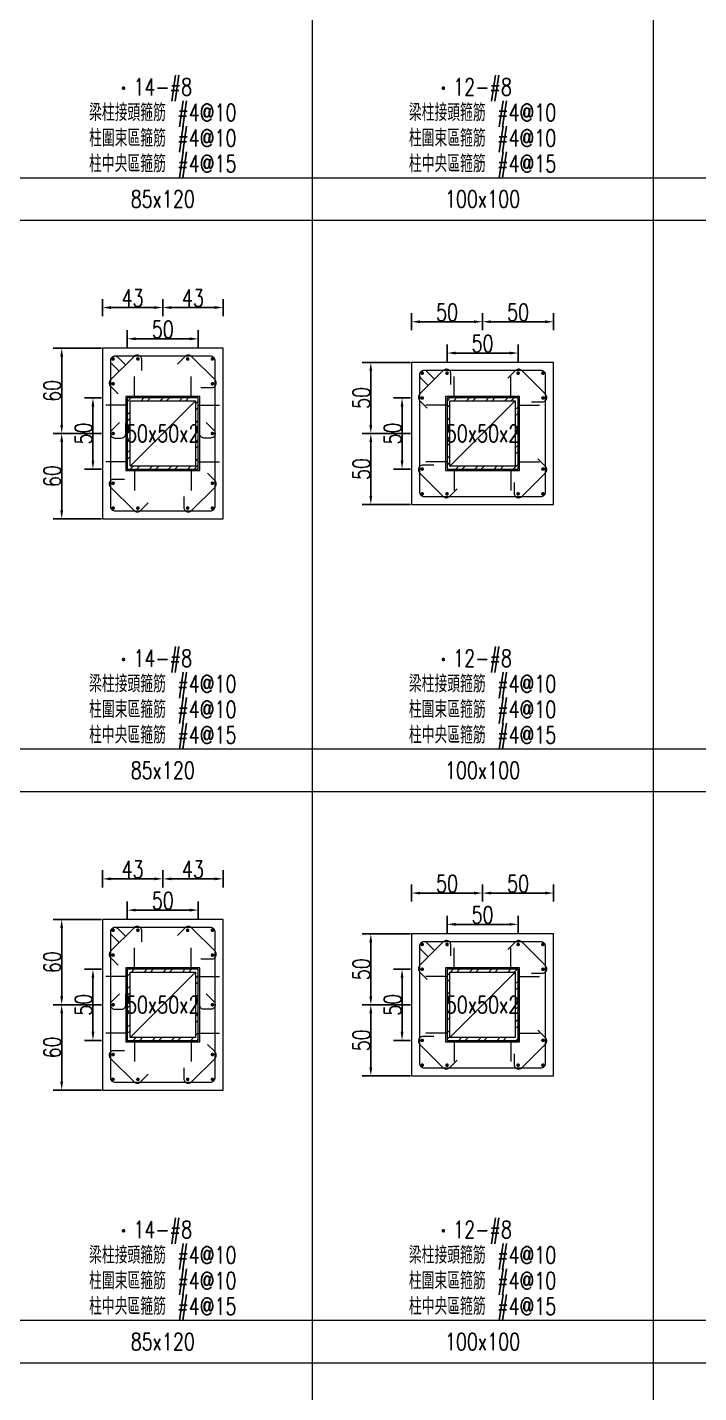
# Model space of a CAD drawing. Header units: millimetres. Extents: x 0 to 3905, y 0 to 8880.
# Drawn here: x 2925 to 3397, y 5607 to 6568 of the extents above; entities that cross this region are included whole.
import ezdxf
from ezdxf.enums import TextEntityAlignment as Align

# ---------------------------------------------------------------- set-up
doc = ezdxf.new("R2010")
doc.units = ezdxf.units.MM
doc.layers.get('DEFPOINTS').update_dxf_attribs({"color": 3})
for name, color, linetype in [('Hatch線', 6, 'Continuous'), ('主筋斷面', 2, 'Continuous'), ('文字-主筋根數', 7, 'Continuous'), ('文字-剪力筋 中央區', 7, 'Continuous'), ('文字-剪力筋-BC', 7, 'Continuous'), ('文字-剪力筋-圍束區', 7, 'Continuous'), ('文字-斷面尺寸', 7, 'Continuous'), ('文字-輔助字', 7, 'Continuous'), ('柱斷面線', 4, 'Continuous'), ('標註字', 4, 'Continuous'), ('箍筋線', 1, 'Continuous'), ('網格線', 7, 'Continuous'), ('鋼柱', 11, 'Continuous')]:
    doc.layers.add(name, color=color, linetype=linetype)
doc.styles.add('note', font='txt.shx', dxfattribs={"width": 0.75, "height": 12})
doc.styles.add('txt', font='txt.shx', dxfattribs={"height": 0.2, "bigfont": 'chineset.shx'})
doc.dimstyles.new('RCAD_DIM', dxfattribs={"dimtxt": 12, "dimasz": 6, "dimexe": 6, "dimexo": 0.625, "dimtad": 1, "dimdec": 0, "dimdsep": 46, "dimtxsty": 'note', "dimcen": 2.5, "dimclrd": 256, "dimclre": 256, "dimclrt": 256, "dimadec": 0, "dimazin": 0, "dimtfac": 1, "dimtmove": 0, "dimatfit": 3, "dimfxl": 0, "dimtolj": 1, "dimarcsym": 0})

# ---------------------------------------------------------------- blocks, each defined once
blk = doc.blocks.new('*D1686')
at = {"layer": 'DEFPOINTS', "color": 0}
for p in [(2995, 5940), (3045, 5946.625), (3045, 5940)]:
    blk.add_point(p, dxfattribs=at)
at = {"layer": '標註字', "lineweight": -2}
for p, q in [((2995, 5940.625), (2995, 5952.625)), ((3045, 5940.625), (3045, 5952.625)), ((3001, 5946.625), (3039, 5946.625))]:
    blk.add_line(p, q, dxfattribs=at)
at = {"layer": '標註字'}
for points in [[(3001, 5947.625), (3001, 5945.625), (2995, 5946.625)], [(3039, 5945.625), (3039, 5947.625), (3045, 5946.625)]]:
    blk.add_solid(points, dxfattribs=at)
at = {"layer": '標註字', "insert": (3020, 5953.25), "char_height": 12, "attachment_point": 5, "style": 'note'}
blk.add_mtext('\\A1;50', dxfattribs=at)
blk = doc.blocks.new('*D1687')
at = {"layer": 'DEFPOINTS', "color": 0}
for p in [(2970.875, 5905), (2977.5, 5905), (2977.5, 5855)]:
    blk.add_point(p, dxfattribs=at)
at = {"layer": '標註字', "lineweight": -2}
for p, q in [((2976.875, 5905), (2964.875, 5905)), ((2970.875, 5861), (2970.875, 5899)), ((2976.875, 5855), (2964.875, 5855))]:
    blk.add_line(p, q, dxfattribs=at)
at = {"layer": '標註字'}
for points in [[(2971.875, 5899), (2969.875, 5899), (2970.875, 5905)], [(2969.875, 5861), (2971.875, 5861), (2970.875, 5855)]]:
    blk.add_solid(points, dxfattribs=at)
at = {"layer": '標註字', "insert": (2964.25, 5880), "char_height": 12, "attachment_point": 5, "rotation": 90, "style": 'note'}
blk.add_mtext('\\A1;50', dxfattribs=at)
blk = doc.blocks.new('*D1688')
at = {"layer": 'DEFPOINTS', "color": 0}
for p in [(3020, 5968.625), (2977.5, 5962), (3020, 5962)]:
    blk.add_point(p, dxfattribs=at)
at = {"layer": '標註字', "lineweight": -2}
for p, q in [((2977.5, 5962.625), (2977.5, 5974.625)), ((2983.5, 5968.625), (3014, 5968.625)), ((3020, 5962.625), (3020, 5974.625))]:
    blk.add_line(p, q, dxfattribs=at)
at = {"layer": '標註字'}
for points in [[(2983.5, 5969.625), (2983.5, 5967.625), (2977.5, 5968.625)], [(3014, 5967.625), (3014, 5969.625), (3020, 5968.625)]]:
    blk.add_solid(points, dxfattribs=at)
at = {"layer": '標註字', "insert": (2998.75, 5975.25), "char_height": 12, "attachment_point": 5, "style": 'note'}
blk.add_mtext('\\A1;43', dxfattribs=at)
blk = doc.blocks.new('*D1689')
at = {"layer": 'DEFPOINTS', "color": 0}
for p in [(3062.5, 5968.625), (3020, 5962), (3062.5, 5962)]:
    blk.add_point(p, dxfattribs=at)
at = {"layer": '標註字', "lineweight": -2}
for p, q in [((3020, 5962.625), (3020, 5974.625)), ((3026, 5968.625), (3056.5, 5968.625)), ((3062.5, 5962.625), (3062.5, 5974.625))]:
    blk.add_line(p, q, dxfattribs=at)
at = {"layer": '標註字'}
for points in [[(3026, 5969.625), (3026, 5967.625), (3020, 5968.625)], [(3056.5, 5967.625), (3056.5, 5969.625), (3062.5, 5968.625)]]:
    blk.add_solid(points, dxfattribs=at)
at = {"layer": '標註字', "insert": (3041.25, 5975.25), "char_height": 12, "attachment_point": 5, "style": 'note'}
blk.add_mtext('\\A1;43', dxfattribs=at)
blk = doc.blocks.new('*D1690')
at = {"layer": 'DEFPOINTS', "color": 0}
for p in [(2948.875, 5880), (2977.5, 5880), (2977.5, 5820)]:
    blk.add_point(p, dxfattribs=at)
at = {"layer": '標註字', "lineweight": -2}
for p, q in [((2976.875, 5880), (2942.875, 5880)), ((2948.875, 5826), (2948.875, 5874)), ((2976.875, 5820), (2942.875, 5820))]:
    blk.add_line(p, q, dxfattribs=at)
at = {"layer": '標註字'}
for points in [[(2949.875, 5874), (2947.875, 5874), (2948.875, 5880)], [(2947.875, 5826), (2949.875, 5826), (2948.875, 5820)]]:
    blk.add_solid(points, dxfattribs=at)
at = {"layer": '標註字', "insert": (2942.25, 5850), "char_height": 12, "attachment_point": 5, "rotation": 90, "style": 'note'}
blk.add_mtext('\\A1;60', dxfattribs=at)
blk = doc.blocks.new('*D1691')
at = {"layer": 'DEFPOINTS', "color": 0}
for p in [(2948.875, 5940), (2977.5, 5940), (2977.5, 5880)]:
    blk.add_point(p, dxfattribs=at)
at = {"layer": '標註字', "lineweight": -2}
for p, q in [((2976.875, 5940), (2942.875, 5940)), ((2948.875, 5886), (2948.875, 5934)), ((2976.875, 5880), (2942.875, 5880))]:
    blk.add_line(p, q, dxfattribs=at)
at = {"layer": '標註字'}
for points in [[(2949.875, 5934), (2947.875, 5934), (2948.875, 5940)], [(2947.875, 5886), (2949.875, 5886), (2948.875, 5880)]]:
    blk.add_solid(points, dxfattribs=at)
at = {"layer": '標註字', "insert": (2942.25, 5910), "char_height": 12, "attachment_point": 5, "rotation": 90, "style": 'note'}
blk.add_mtext('\\A1;60', dxfattribs=at)
blk = doc.blocks.new('Circle_Filled')
at = {"const_width": 0.5}
blk.add_lwpolyline([(-0.25, 0, 1), (0.25, 0, 1)], format="xyb", close=True, dxfattribs=at)
blk = doc.blocks.new('*D1692')
at = {"layer": 'DEFPOINTS', "color": 0}
for p in [(2995, 6342), (3045, 6348.625), (3045, 6342)]:
    blk.add_point(p, dxfattribs=at)
at = {"layer": '標註字', "lineweight": -2}
for p, q in [((2995, 6342.625), (2995, 6354.625)), ((3045, 6342.625), (3045, 6354.625)), ((3001, 6348.625), (3039, 6348.625))]:
    blk.add_line(p, q, dxfattribs=at)
at = {"layer": '標註字'}
for points in [[(3001, 6349.625), (3001, 6347.625), (2995, 6348.625)], [(3039, 6347.625), (3039, 6349.625), (3045, 6348.625)]]:
    blk.add_solid(points, dxfattribs=at)
at = {"layer": '標註字', "insert": (3020, 6355.25), "char_height": 12, "attachment_point": 5, "style": 'note'}
blk.add_mtext('\\A1;50', dxfattribs=at)
blk = doc.blocks.new('*D1693')
at = {"layer": 'DEFPOINTS', "color": 0}
for p in [(2970.875, 6307), (2977.5, 6307), (2977.5, 6257)]:
    blk.add_point(p, dxfattribs=at)
at = {"layer": '標註字', "lineweight": -2}
for p, q in [((2976.875, 6307), (2964.875, 6307)), ((2970.875, 6263), (2970.875, 6301)), ((2976.875, 6257), (2964.875, 6257))]:
    blk.add_line(p, q, dxfattribs=at)
at = {"layer": '標註字'}
for points in [[(2971.875, 6301), (2969.875, 6301), (2970.875, 6307)], [(2969.875, 6263), (2971.875, 6263), (2970.875, 6257)]]:
    blk.add_solid(points, dxfattribs=at)
at = {"layer": '標註字', "insert": (2964.25, 6282), "char_height": 12, "attachment_point": 5, "rotation": 90, "style": 'note'}
blk.add_mtext('\\A1;50', dxfattribs=at)
blk = doc.blocks.new('*D1694')
at = {"layer": 'DEFPOINTS', "color": 0}
for p in [(3020, 6370.625), (2977.5, 6364), (3020, 6364)]:
    blk.add_point(p, dxfattribs=at)
at = {"layer": '標註字', "lineweight": -2}
for p, q in [((2977.5, 6364.625), (2977.5, 6376.625)), ((2983.5, 6370.625), (3014, 6370.625)), ((3020, 6364.625), (3020, 6376.625))]:
    blk.add_line(p, q, dxfattribs=at)
at = {"layer": '標註字'}
for points in [[(2983.5, 6371.625), (2983.5, 6369.625), (2977.5, 6370.625)], [(3014, 6369.625), (3014, 6371.625), (3020, 6370.625)]]:
    blk.add_solid(points, dxfattribs=at)
at = {"layer": '標註字', "insert": (2998.75, 6377.25), "char_height": 12, "attachment_point": 5, "style": 'note'}
blk.add_mtext('\\A1;43', dxfattribs=at)
blk = doc.blocks.new('*D1695')
at = {"layer": 'DEFPOINTS', "color": 0}
for p in [(3062.5, 6370.625), (3020, 6364), (3062.5, 6364)]:
    blk.add_point(p, dxfattribs=at)
at = {"layer": '標註字', "lineweight": -2}
for p, q in [((3020, 6364.625), (3020, 6376.625)), ((3026, 6370.625), (3056.5, 6370.625)), ((3062.5, 6364.625), (3062.5, 6376.625))]:
    blk.add_line(p, q, dxfattribs=at)
at = {"layer": '標註字'}
for points in [[(3026, 6371.625), (3026, 6369.625), (3020, 6370.625)], [(3056.5, 6369.625), (3056.5, 6371.625), (3062.5, 6370.625)]]:
    blk.add_solid(points, dxfattribs=at)
at = {"layer": '標註字', "insert": (3041.25, 6377.25), "char_height": 12, "attachment_point": 5, "style": 'note'}
blk.add_mtext('\\A1;43', dxfattribs=at)
blk = doc.blocks.new('*D1696')
at = {"layer": 'DEFPOINTS', "color": 0}
for p in [(2948.875, 6282), (2977.5, 6282), (2977.5, 6222)]:
    blk.add_point(p, dxfattribs=at)
at = {"layer": '標註字', "lineweight": -2}
for p, q in [((2976.875, 6282), (2942.875, 6282)), ((2948.875, 6228), (2948.875, 6276)), ((2976.875, 6222), (2942.875, 6222))]:
    blk.add_line(p, q, dxfattribs=at)
at = {"layer": '標註字'}
for points in [[(2949.875, 6276), (2947.875, 6276), (2948.875, 6282)], [(2947.875, 6228), (2949.875, 6228), (2948.875, 6222)]]:
    blk.add_solid(points, dxfattribs=at)
at = {"layer": '標註字', "insert": (2942.25, 6252), "char_height": 12, "attachment_point": 5, "rotation": 90, "style": 'note'}
blk.add_mtext('\\A1;60', dxfattribs=at)
blk = doc.blocks.new('*D1697')
at = {"layer": 'DEFPOINTS', "color": 0}
for p in [(2948.875, 6342), (2977.5, 6342), (2977.5, 6282)]:
    blk.add_point(p, dxfattribs=at)
at = {"layer": '標註字', "lineweight": -2}
for p, q in [((2976.875, 6342), (2942.875, 6342)), ((2948.875, 6288), (2948.875, 6336)), ((2976.875, 6282), (2942.875, 6282))]:
    blk.add_line(p, q, dxfattribs=at)
at = {"layer": '標註字'}
for points in [[(2949.875, 6336), (2947.875, 6336), (2948.875, 6342)], [(2947.875, 6288), (2949.875, 6288), (2948.875, 6282)]]:
    blk.add_solid(points, dxfattribs=at)
at = {"layer": '標註字', "insert": (2942.25, 6312), "char_height": 12, "attachment_point": 5, "rotation": 90, "style": 'note'}
blk.add_mtext('\\A1;60', dxfattribs=at)
blk = doc.blocks.new('*D1818')
at = {"layer": 'DEFPOINTS', "color": 0}
for p in [(3220, 5930), (3270, 5936.625), (3270, 5930)]:
    blk.add_point(p, dxfattribs=at)
at = {"layer": '標註字', "lineweight": -2}
for p, q in [((3220, 5930.625), (3220, 5942.625)), ((3270, 5930.625), (3270, 5942.625)), ((3226, 5936.625), (3264, 5936.625))]:
    blk.add_line(p, q, dxfattribs=at)
at = {"layer": '標註字'}
for points in [[(3226, 5937.625), (3226, 5935.625), (3220, 5936.625)], [(3264, 5935.625), (3264, 5937.625), (3270, 5936.625)]]:
    blk.add_solid(points, dxfattribs=at)
at = {"layer": '標註字', "insert": (3245, 5943.25), "char_height": 12, "attachment_point": 5, "style": 'note'}
blk.add_mtext('\\A1;50', dxfattribs=at)
blk = doc.blocks.new('*D1819')
at = {"layer": 'DEFPOINTS', "color": 0}
for p in [(3188.375, 5905), (3195, 5905), (3195, 5855)]:
    blk.add_point(p, dxfattribs=at)
at = {"layer": '標註字', "lineweight": -2}
for p, q in [((3194.375, 5905), (3182.375, 5905)), ((3188.375, 5861), (3188.375, 5899)), ((3194.375, 5855), (3182.375, 5855))]:
    blk.add_line(p, q, dxfattribs=at)
at = {"layer": '標註字'}
for points in [[(3189.375, 5899), (3187.375, 5899), (3188.375, 5905)], [(3187.375, 5861), (3189.375, 5861), (3188.375, 5855)]]:
    blk.add_solid(points, dxfattribs=at)
at = {"layer": '標註字', "insert": (3181.75, 5880), "char_height": 12, "attachment_point": 5, "rotation": 90, "style": 'note'}
blk.add_mtext('\\A1;50', dxfattribs=at)
blk = doc.blocks.new('*D1820')
at = {"layer": 'DEFPOINTS', "color": 0}
for p in [(3245, 5958.625), (3195, 5952), (3245, 5952)]:
    blk.add_point(p, dxfattribs=at)
at = {"layer": '標註字', "lineweight": -2}
for p, q in [((3195, 5952.625), (3195, 5964.625)), ((3201, 5958.625), (3239, 5958.625)), ((3245, 5952.625), (3245, 5964.625))]:
    blk.add_line(p, q, dxfattribs=at)
at = {"layer": '標註字'}
for points in [[(3201, 5959.625), (3201, 5957.625), (3195, 5958.625)], [(3239, 5957.625), (3239, 5959.625), (3245, 5958.625)]]:
    blk.add_solid(points, dxfattribs=at)
at = {"layer": '標註字', "insert": (3220, 5965.25), "char_height": 12, "attachment_point": 5, "style": 'note'}
blk.add_mtext('\\A1;50', dxfattribs=at)
blk = doc.blocks.new('*D1821')
at = {"layer": 'DEFPOINTS', "color": 0}
for p in [(3295, 5958.625), (3245, 5952), (3295, 5952)]:
    blk.add_point(p, dxfattribs=at)
at = {"layer": '標註字', "lineweight": -2}
for p, q in [((3245, 5952.625), (3245, 5964.625)), ((3251, 5958.625), (3289, 5958.625)), ((3295, 5952.625), (3295, 5964.625))]:
    blk.add_line(p, q, dxfattribs=at)
at = {"layer": '標註字'}
for points in [[(3251, 5959.625), (3251, 5957.625), (3245, 5958.625)], [(3289, 5957.625), (3289, 5959.625), (3295, 5958.625)]]:
    blk.add_solid(points, dxfattribs=at)
at = {"layer": '標註字', "insert": (3270, 5965.25), "char_height": 12, "attachment_point": 5, "style": 'note'}
blk.add_mtext('\\A1;50', dxfattribs=at)
blk = doc.blocks.new('*D1822')
at = {"layer": 'DEFPOINTS', "color": 0}
for p in [(3166.375, 5880), (3195, 5880), (3195, 5830)]:
    blk.add_point(p, dxfattribs=at)
at = {"layer": '標註字', "lineweight": -2}
for p, q in [((3194.375, 5880), (3160.375, 5880)), ((3166.375, 5836), (3166.375, 5874)), ((3194.375, 5830), (3160.375, 5830))]:
    blk.add_line(p, q, dxfattribs=at)
at = {"layer": '標註字'}
for points in [[(3167.375, 5874), (3165.375, 5874), (3166.375, 5880)], [(3165.375, 5836), (3167.375, 5836), (3166.375, 5830)]]:
    blk.add_solid(points, dxfattribs=at)
at = {"layer": '標註字', "insert": (3159.75, 5855), "char_height": 12, "attachment_point": 5, "rotation": 90, "style": 'note'}
blk.add_mtext('\\A1;50', dxfattribs=at)
blk = doc.blocks.new('*D1823')
at = {"layer": 'DEFPOINTS', "color": 0}
for p in [(3166.375, 5930), (3195, 5930), (3195, 5880)]:
    blk.add_point(p, dxfattribs=at)
at = {"layer": '標註字', "lineweight": -2}
for p, q in [((3194.375, 5930), (3160.375, 5930)), ((3166.375, 5886), (3166.375, 5924)), ((3194.375, 5880), (3160.375, 5880))]:
    blk.add_line(p, q, dxfattribs=at)
at = {"layer": '標註字'}
for points in [[(3167.375, 5924), (3165.375, 5924), (3166.375, 5930)], [(3165.375, 5886), (3167.375, 5886), (3166.375, 5880)]]:
    blk.add_solid(points, dxfattribs=at)
at = {"layer": '標註字', "insert": (3159.75, 5905), "char_height": 12, "attachment_point": 5, "rotation": 90, "style": 'note'}
blk.add_mtext('\\A1;50', dxfattribs=at)
blk = doc.blocks.new('*D1824')
at = {"layer": 'DEFPOINTS', "color": 0}
for p in [(3220, 6332), (3270, 6338.625), (3270, 6332)]:
    blk.add_point(p, dxfattribs=at)
at = {"layer": '標註字', "lineweight": -2}
for p, q in [((3220, 6332.625), (3220, 6344.625)), ((3270, 6332.625), (3270, 6344.625)), ((3226, 6338.625), (3264, 6338.625))]:
    blk.add_line(p, q, dxfattribs=at)
at = {"layer": '標註字'}
for points in [[(3226, 6339.625), (3226, 6337.625), (3220, 6338.625)], [(3264, 6337.625), (3264, 6339.625), (3270, 6338.625)]]:
    blk.add_solid(points, dxfattribs=at)
at = {"layer": '標註字', "insert": (3245, 6345.25), "char_height": 12, "attachment_point": 5, "style": 'note'}
blk.add_mtext('\\A1;50', dxfattribs=at)
blk = doc.blocks.new('*D1825')
at = {"layer": 'DEFPOINTS', "color": 0}
for p in [(3188.375, 6307), (3195, 6307), (3195, 6257)]:
    blk.add_point(p, dxfattribs=at)
at = {"layer": '標註字', "lineweight": -2}
for p, q in [((3194.375, 6307), (3182.375, 6307)), ((3188.375, 6263), (3188.375, 6301)), ((3194.375, 6257), (3182.375, 6257))]:
    blk.add_line(p, q, dxfattribs=at)
at = {"layer": '標註字'}
for points in [[(3189.375, 6301), (3187.375, 6301), (3188.375, 6307)], [(3187.375, 6263), (3189.375, 6263), (3188.375, 6257)]]:
    blk.add_solid(points, dxfattribs=at)
at = {"layer": '標註字', "insert": (3181.75, 6282), "char_height": 12, "attachment_point": 5, "rotation": 90, "style": 'note'}
blk.add_mtext('\\A1;50', dxfattribs=at)
blk = doc.blocks.new('*D1826')
at = {"layer": 'DEFPOINTS', "color": 0}
for p in [(3245, 6360.625), (3195, 6354), (3245, 6354)]:
    blk.add_point(p, dxfattribs=at)
at = {"layer": '標註字', "lineweight": -2}
for p, q in [((3195, 6354.625), (3195, 6366.625)), ((3201, 6360.625), (3239, 6360.625)), ((3245, 6354.625), (3245, 6366.625))]:
    blk.add_line(p, q, dxfattribs=at)
at = {"layer": '標註字'}
for points in [[(3201, 6361.625), (3201, 6359.625), (3195, 6360.625)], [(3239, 6359.625), (3239, 6361.625), (3245, 6360.625)]]:
    blk.add_solid(points, dxfattribs=at)
at = {"layer": '標註字', "insert": (3220, 6367.25), "char_height": 12, "attachment_point": 5, "style": 'note'}
blk.add_mtext('\\A1;50', dxfattribs=at)
blk = doc.blocks.new('*D1827')
at = {"layer": 'DEFPOINTS', "color": 0}
for p in [(3295, 6360.625), (3245, 6354), (3295, 6354)]:
    blk.add_point(p, dxfattribs=at)
at = {"layer": '標註字', "lineweight": -2}
for p, q in [((3245, 6354.625), (3245, 6366.625)), ((3251, 6360.625), (3289, 6360.625)), ((3295, 6354.625), (3295, 6366.625))]:
    blk.add_line(p, q, dxfattribs=at)
at = {"layer": '標註字'}
for points in [[(3251, 6361.625), (3251, 6359.625), (3245, 6360.625)], [(3289, 6359.625), (3289, 6361.625), (3295, 6360.625)]]:
    blk.add_solid(points, dxfattribs=at)
at = {"layer": '標註字', "insert": (3270, 6367.25), "char_height": 12, "attachment_point": 5, "style": 'note'}
blk.add_mtext('\\A1;50', dxfattribs=at)
blk = doc.blocks.new('*D1828')
at = {"layer": 'DEFPOINTS', "color": 0}
for p in [(3166.375, 6282), (3195, 6282), (3195, 6232)]:
    blk.add_point(p, dxfattribs=at)
at = {"layer": '標註字', "lineweight": -2}
for p, q in [((3194.375, 6282), (3160.375, 6282)), ((3166.375, 6238), (3166.375, 6276)), ((3194.375, 6232), (3160.375, 6232))]:
    blk.add_line(p, q, dxfattribs=at)
at = {"layer": '標註字'}
for points in [[(3167.375, 6276), (3165.375, 6276), (3166.375, 6282)], [(3165.375, 6238), (3167.375, 6238), (3166.375, 6232)]]:
    blk.add_solid(points, dxfattribs=at)
at = {"layer": '標註字', "insert": (3159.75, 6257), "char_height": 12, "attachment_point": 5, "rotation": 90, "style": 'note'}
blk.add_mtext('\\A1;50', dxfattribs=at)
blk = doc.blocks.new('*D1829')
at = {"layer": 'DEFPOINTS', "color": 0}
for p in [(3166.375, 6332), (3195, 6332), (3195, 6282)]:
    blk.add_point(p, dxfattribs=at)
at = {"layer": '標註字', "lineweight": -2}
for p, q in [((3194.375, 6332), (3160.375, 6332)), ((3166.375, 6288), (3166.375, 6326)), ((3194.375, 6282), (3160.375, 6282))]:
    blk.add_line(p, q, dxfattribs=at)
at = {"layer": '標註字'}
for points in [[(3167.375, 6326), (3165.375, 6326), (3166.375, 6332)], [(3165.375, 6288), (3167.375, 6288), (3166.375, 6282)]]:
    blk.add_solid(points, dxfattribs=at)
at = {"layer": '標註字', "insert": (3159.75, 6307), "char_height": 12, "attachment_point": 5, "rotation": 90, "style": 'note'}
blk.add_mtext('\\A1;50', dxfattribs=at)

msp = doc.modelspace()

# ---------------------------------------------------------------- hatches: boundary and pattern name
at = {"layer": 'Hatch線'}
h = msp.add_hatch(dxfattribs=at)
h.set_pattern_fill('ANSI32', color=256, style=0)
h.paths.add_polyline_path([(2995, 6257), (3045, 6257), (3045, 6307), (2995, 6307)], flags=17)
h.paths.add_polyline_path([(2997, 6259), (2997, 6305), (3043, 6305), (3043, 6259)])
h = msp.add_hatch(dxfattribs=at)
h.set_pattern_fill('ANSI32', color=256, style=0)
h.paths.add_polyline_path([(3220, 6257), (3270, 6257), (3270, 6307), (3220, 6307)], flags=17)
h.paths.add_polyline_path([(3222, 6259), (3222, 6305), (3268, 6305), (3268, 6259)])
h = msp.add_hatch(dxfattribs=at)
h.set_pattern_fill('ANSI32', color=256, style=0)
h.paths.add_polyline_path([(2995, 5855), (3045, 5855), (3045, 5905), (2995, 5905)], flags=17)
h.paths.add_polyline_path([(2997, 5857), (2997, 5903), (3043, 5903), (3043, 5857)])
h = msp.add_hatch(dxfattribs=at)
h.set_pattern_fill('ANSI32', color=256, style=0)
h.paths.add_polyline_path([(3220, 5855), (3270, 5855), (3270, 5905), (3220, 5905)], flags=17)
h.paths.add_polyline_path([(3222, 5857), (3222, 5903), (3268, 5903), (3268, 5857)])

# ---------------------------------------------------------------- linework, layer by layer
at = {"layer": 'DEFPOINTS', "lineweight": 5}
for points in [[(3000, 6307), (3000, 6322)], [(3040, 6307), (3040, 6322)], [(3225, 6307), (3225, 6322)], [(3265, 6307), (3265, 6322)], [(2995, 6256), (3046, 6256), (3046, 6308), (2994, 6308), (2994, 6256), (2995, 6256)], [(2997, 6259), (3043, 6305)], [(3220, 6256), (3271, 6256), (3271, 6308), (3219, 6308), (3219, 6256), (3220, 6256)], [(3222, 6259), (3268, 6305)], [(2995, 6302), (2980, 6302)], [(3045, 6302), (3060, 6302)], [(3220, 6302), (3205, 6302)], [(3270, 6302), (3285, 6302)], [(2995, 6262), (2980, 6262)], [(3000, 6257), (3000, 6242)], [(3040, 6257), (3040, 6242)], [(3045, 6262), (3060, 6262)], [(3220, 6262), (3205, 6262)], [(3225, 6257), (3225, 6242)], [(3265, 6257), (3265, 6242)], [(3270, 6262), (3285, 6262)], [(3000, 5905), (3000, 5920)], [(3040, 5905), (3040, 5920)], [(3225, 5905), (3225, 5920)], [(3265, 5905), (3265, 5920)], [(2995, 5900), (2980, 5900)], [(2995, 5854), (3046, 5854), (3046, 5906), (2994, 5906), (2994, 5854), (2995, 5854)], [(2997, 5857), (3043, 5903)], [(3045, 5900), (3060, 5900)], [(3220, 5900), (3205, 5900)], [(3220, 5854), (3271, 5854), (3271, 5906), (3219, 5906), (3219, 5854), (3220, 5854)], [(3222, 5857), (3268, 5903)], [(3270, 5900), (3285, 5900)], [(2995, 5860), (2980, 5860)], [(3000, 5855), (3000, 5840)], [(3040, 5855), (3040, 5840)], [(3045, 5860), (3060, 5860)], [(3220, 5860), (3205, 5860)], [(3225, 5855), (3225, 5840)], [(3265, 5855), (3265, 5840)], [(3270, 5860), (3285, 5860)]]:
    msp.add_lwpolyline(points, dxfattribs=at)
at = {"layer": '柱斷面線', "lineweight": 5}
for points in [[(2977.5, 6222), (3062.5, 6222), (3062.5, 6342), (2977.5, 6342), (2977.5, 6222)], [(3195, 6232), (3295, 6232), (3295, 6332), (3195, 6332), (3195, 6232)], [(2977.5, 5820), (3062.5, 5820), (3062.5, 5940), (2977.5, 5940), (2977.5, 5820)], [(3195, 5830), (3295, 5830), (3295, 5930), (3195, 5930), (3195, 5830)]]:
    msp.add_lwpolyline(points, dxfattribs=at)
at = {"layer": '箍筋線', "lineweight": 5}
for points in [[(3005.23, 6326.39), (3005.23, 6334.01), (3005.18, 6334.54), (3005.05, 6335.06), (3004.83, 6335.55), (3004.53, 6335.99), (3004.17, 6336.38), (3003.74, 6336.7), (3003.27, 6336.94), (3002.76, 6337.11), (3002.23, 6337.18), (3001.7, 6337.17), (3001.17, 6337.06), (3000.67, 6336.87), (3000.21, 6336.6), (2999.81, 6336.26), (2983.24, 6319.69), (2982.89, 6319.27), (2982.61, 6318.79), (2982.42, 6318.27), (2982.33, 6317.73), (2982.33, 6317.17), (2982.42, 6316.63), (2982.61, 6316.11), (2982.89, 6315.63), (2983.24, 6315.2), (2988.63, 6309.82)], [(2993.94, 6330.05), (2988.56, 6335.44), (2988.15, 6335.78), (2987.69, 6336.05), (2987.19, 6336.24), (2986.67, 6336.35), (2986.13, 6336.36), (2985.6, 6336.29), (2985.09, 6336.12), (2984.62, 6335.88), (2984.19, 6335.56), (2983.83, 6335.17), (2983.53, 6334.73), (2983.31, 6334.24), (2983.18, 6333.72), (2983.13, 6333.19), (2983.13, 6230.81), (2983.18, 6230.26), (2983.33, 6229.72), (2983.56, 6229.22), (2983.88, 6228.77), (2984.27, 6228.38), (2984.72, 6228.06), (2985.22, 6227.83), (2985.76, 6227.68), (2986.31, 6227.63), (3053.69, 6227.63), (3054.24, 6227.68), (3054.78, 6227.83), (3055.28, 6228.06), (3055.73, 6228.38), (3056.12, 6228.77), (3056.44, 6229.22), (3056.67, 6229.72), (3056.82, 6230.26), (3056.87, 6230.81), (3056.87, 6333.19), (3056.82, 6333.74), (3056.67, 6334.28), (3056.44, 6334.78), (3056.12, 6335.23), (3055.73, 6335.62), (3055.28, 6335.94), (3054.78, 6336.17), (3054.24, 6336.32), (3053.69, 6336.37), (2986.31, 6336.37), (2985.78, 6336.32), (2985.26, 6336.19), (2984.77, 6335.97), (2984.33, 6335.67), (2983.94, 6335.31), (2983.62, 6334.88), (2983.38, 6334.41), (2983.21, 6333.9), (2983.14, 6333.37), (2983.15, 6332.83), (2983.26, 6332.31), (2983.45, 6331.81), (2983.72, 6331.35), (2984.06, 6330.94), (2989.45, 6325.56)], [(3046.89, 6314.27), (3054.51, 6314.27), (3055.04, 6314.32), (3055.56, 6314.45), (3056.05, 6314.67), (3056.49, 6314.97), (3056.88, 6315.33), (3057.2, 6315.76), (3057.44, 6316.23), (3057.61, 6316.74), (3057.68, 6317.27), (3057.67, 6317.8), (3057.56, 6318.33), (3057.37, 6318.83), (3057.1, 6319.29), (3056.76, 6319.69), (3040.19, 6336.26), (3039.77, 6336.61), (3039.29, 6336.89), (3038.77, 6337.08), (3038.23, 6337.17), (3037.67, 6337.17), (3037.13, 6337.08), (3036.61, 6336.89), (3036.13, 6336.61), (3035.7, 6336.26), (3030.32, 6330.87)], [(3222.73, 6316.39), (3222.73, 6324.01), (3222.68, 6324.54), (3222.55, 6325.06), (3222.33, 6325.55), (3222.03, 6325.99), (3221.67, 6326.38), (3221.24, 6326.7), (3220.77, 6326.94), (3220.26, 6327.11), (3219.73, 6327.18), (3219.2, 6327.17), (3218.67, 6327.06), (3218.17, 6326.87), (3217.71, 6326.6), (3217.31, 6326.26), (3200.74, 6309.69), (3200.39, 6309.27), (3200.11, 6308.79), (3199.92, 6308.27), (3199.83, 6307.73), (3199.83, 6307.17), (3199.92, 6306.63), (3200.11, 6306.11), (3200.39, 6305.63), (3200.74, 6305.2), (3206.13, 6299.82)], [(3211.44, 6320.05), (3206.06, 6325.44), (3205.65, 6325.78), (3205.19, 6326.05), (3204.69, 6326.24), (3204.17, 6326.35), (3203.63, 6326.36), (3203.1, 6326.29), (3202.59, 6326.12), (3202.12, 6325.88), (3201.69, 6325.56), (3201.33, 6325.17), (3201.03, 6324.73), (3200.81, 6324.24), (3200.68, 6323.72), (3200.63, 6323.19), (3200.63, 6240.81), (3200.68, 6240.26), (3200.83, 6239.72), (3201.06, 6239.22), (3201.38, 6238.77), (3201.77, 6238.38), (3202.22, 6238.06), (3202.72, 6237.83), (3203.26, 6237.68), (3203.81, 6237.63), (3286.19, 6237.63), (3286.74, 6237.68), (3287.28, 6237.83), (3287.78, 6238.06), (3288.23, 6238.38), (3288.62, 6238.77), (3288.94, 6239.22), (3289.17, 6239.72), (3289.32, 6240.26), (3289.37, 6240.81), (3289.37, 6323.19), (3289.32, 6323.74), (3289.17, 6324.28), (3288.94, 6324.78), (3288.62, 6325.23), (3288.23, 6325.62), (3287.78, 6325.94), (3287.28, 6326.17), (3286.74, 6326.32), (3286.19, 6326.37), (3203.81, 6326.37), (3203.28, 6326.32), (3202.76, 6326.19), (3202.27, 6325.97), (3201.83, 6325.67), (3201.44, 6325.31), (3201.12, 6324.88), (3200.88, 6324.41), (3200.71, 6323.9), (3200.64, 6323.37), (3200.65, 6322.83), (3200.76, 6322.31), (3200.95, 6321.81), (3201.22, 6321.35), (3201.56, 6320.94), (3206.95, 6315.56)], [(3279.39, 6304.27), (3287.01, 6304.27), (3287.54, 6304.32), (3288.06, 6304.45), (3288.55, 6304.67), (3288.99, 6304.97), (3289.38, 6305.33), (3289.7, 6305.76), (3289.94, 6306.23), (3290.11, 6306.74), (3290.18, 6307.27), (3290.17, 6307.8), (3290.06, 6308.33), (3289.87, 6308.83), (3289.6, 6309.29), (3289.26, 6309.69), (3272.69, 6326.26), (3272.27, 6326.61), (3271.79, 6326.89), (3271.27, 6327.08), (3270.73, 6327.17), (3270.17, 6327.17), (3269.63, 6327.08), (3269.11, 6326.89), (3268.63, 6326.61), (3268.2, 6326.26), (3262.82, 6320.87)], [(2989.45, 6289.63), (2984.06, 6284.25), (2983.72, 6283.84), (2983.45, 6283.38), (2983.26, 6282.88), (2983.15, 6282.36), (2983.14, 6281.82), (2983.21, 6281.29), (2983.38, 6280.78), (2983.62, 6280.31), (2983.94, 6279.88), (2984.33, 6279.52), (2984.77, 6279.22), (2985.26, 6279), (2985.78, 6278.87), (2986.31, 6278.83), (2990.83, 6278.83), (2991.38, 6278.87), (2991.91, 6279.02), (2992.41, 6279.25), (2992.87, 6279.57), (2993.26, 6279.96), (2993.57, 6280.41), (2993.81, 6280.91), (2993.95, 6281.45), (2994, 6282), (2994, 6289.62)], [(3050.55, 6289.63), (3055.94, 6284.25), (3056.28, 6283.84), (3056.55, 6283.38), (3056.74, 6282.88), (3056.85, 6282.36), (3056.86, 6281.82), (3056.79, 6281.29), (3056.62, 6280.78), (3056.38, 6280.31), (3056.06, 6279.88), (3055.67, 6279.52), (3055.23, 6279.22), (3054.74, 6279), (3054.22, 6278.87), (3053.69, 6278.83), (3049.17, 6278.83), (3048.62, 6278.87), (3048.09, 6279.02), (3047.59, 6279.25), (3047.13, 6279.57), (3046.74, 6279.96), (3046.43, 6280.41), (3046.19, 6280.91), (3046.05, 6281.45), (3046, 6282), (3046, 6289.62)], [(3267.27, 6247.61), (3267.27, 6239.99), (3267.32, 6239.46), (3267.45, 6238.94), (3267.67, 6238.45), (3267.97, 6238.01), (3268.33, 6237.62), (3268.76, 6237.3), (3269.23, 6237.06), (3269.74, 6236.89), (3270.27, 6236.82), (3270.8, 6236.83), (3271.33, 6236.94), (3271.83, 6237.13), (3272.29, 6237.4), (3272.69, 6237.74), (3289.26, 6254.31), (3289.61, 6254.73), (3289.89, 6255.21), (3290.08, 6255.73), (3290.17, 6256.27), (3290.17, 6256.83), (3290.08, 6257.37), (3289.89, 6257.89), (3289.61, 6258.37), (3289.26, 6258.8), (3283.87, 6264.18)], [(3210.61, 6259.73), (3202.99, 6259.73), (3202.46, 6259.68), (3201.94, 6259.55), (3201.45, 6259.33), (3201.01, 6259.03), (3200.62, 6258.67), (3200.3, 6258.24), (3200.06, 6257.77), (3199.89, 6257.26), (3199.82, 6256.73), (3199.83, 6256.2), (3199.94, 6255.67), (3200.13, 6255.17), (3200.4, 6254.71), (3200.74, 6254.31), (3217.31, 6237.74), (3217.73, 6237.39), (3218.21, 6237.11), (3218.73, 6236.92), (3219.27, 6236.83), (3219.83, 6236.83), (3220.37, 6236.92), (3220.89, 6237.11), (3221.37, 6237.39), (3221.8, 6237.74), (3227.18, 6243.13)], [(2993.11, 6249.73), (2985.49, 6249.73), (2984.96, 6249.68), (2984.44, 6249.55), (2983.95, 6249.33), (2983.51, 6249.03), (2983.12, 6248.67), (2982.8, 6248.24), (2982.56, 6247.77), (2982.39, 6247.26), (2982.32, 6246.73), (2982.33, 6246.2), (2982.44, 6245.67), (2982.63, 6245.17), (2982.9, 6244.71), (2983.24, 6244.31), (2999.81, 6227.74), (3000.23, 6227.39), (3000.71, 6227.11), (3001.23, 6226.92), (3001.77, 6226.83), (3002.33, 6226.83), (3002.87, 6226.92), (3003.39, 6227.11), (3003.87, 6227.39), (3004.3, 6227.74), (3009.68, 6233.13)], [(3034.77, 6237.61), (3034.77, 6229.99), (3034.82, 6229.46), (3034.95, 6228.94), (3035.17, 6228.45), (3035.47, 6228.01), (3035.83, 6227.62), (3036.26, 6227.3), (3036.73, 6227.06), (3037.24, 6226.89), (3037.77, 6226.82), (3038.3, 6226.83), (3038.83, 6226.94), (3039.33, 6227.13), (3039.79, 6227.4), (3040.19, 6227.74), (3056.76, 6244.31), (3057.11, 6244.73), (3057.39, 6245.21), (3057.58, 6245.73), (3057.67, 6246.27), (3057.67, 6246.83), (3057.58, 6247.37), (3057.39, 6247.89), (3057.11, 6248.37), (3056.76, 6248.8), (3051.37, 6254.18)], [(3005.23, 5924.39), (3005.23, 5932.01), (3005.18, 5932.54), (3005.05, 5933.06), (3004.83, 5933.55), (3004.53, 5933.99), (3004.17, 5934.38), (3003.74, 5934.7), (3003.27, 5934.94), (3002.76, 5935.11), (3002.23, 5935.18), (3001.7, 5935.17), (3001.17, 5935.06), (3000.67, 5934.87), (3000.21, 5934.6), (2999.81, 5934.26), (2983.24, 5917.69), (2982.89, 5917.27), (2982.61, 5916.79), (2982.42, 5916.27), (2982.33, 5915.73), (2982.33, 5915.17), (2982.42, 5914.63), (2982.61, 5914.11), (2982.89, 5913.63), (2983.24, 5913.2), (2988.63, 5907.82)], [(2993.94, 5928.05), (2988.56, 5933.44), (2988.15, 5933.78), (2987.69, 5934.05), (2987.19, 5934.24), (2986.67, 5934.35), (2986.13, 5934.36), (2985.6, 5934.29), (2985.09, 5934.12), (2984.62, 5933.88), (2984.19, 5933.56), (2983.83, 5933.17), (2983.53, 5932.73), (2983.31, 5932.24), (2983.18, 5931.72), (2983.13, 5931.19), (2983.13, 5828.81), (2983.18, 5828.26), (2983.33, 5827.72), (2983.56, 5827.22), (2983.88, 5826.77), (2984.27, 5826.38), (2984.72, 5826.06), (2985.22, 5825.83), (2985.76, 5825.68), (2986.31, 5825.63), (3053.69, 5825.63), (3054.24, 5825.68), (3054.78, 5825.83), (3055.28, 5826.06), (3055.73, 5826.38), (3056.12, 5826.77), (3056.44, 5827.22), (3056.67, 5827.72), (3056.82, 5828.26), (3056.87, 5828.81), (3056.87, 5931.19), (3056.82, 5931.74), (3056.67, 5932.28), (3056.44, 5932.78), (3056.12, 5933.23), (3055.73, 5933.62), (3055.28, 5933.94), (3054.78, 5934.17), (3054.24, 5934.32), (3053.69, 5934.37), (2986.31, 5934.37), (2985.78, 5934.32), (2985.26, 5934.19), (2984.77, 5933.97), (2984.33, 5933.67), (2983.94, 5933.31), (2983.62, 5932.88), (2983.38, 5932.41), (2983.21, 5931.9), (2983.14, 5931.37), (2983.15, 5930.83), (2983.26, 5930.31), (2983.45, 5929.81), (2983.72, 5929.35), (2984.06, 5928.94), (2989.45, 5923.56)], [(3046.89, 5912.27), (3054.51, 5912.27), (3055.04, 5912.32), (3055.56, 5912.45), (3056.05, 5912.67), (3056.49, 5912.97), (3056.88, 5913.33), (3057.2, 5913.76), (3057.44, 5914.23), (3057.61, 5914.74), (3057.68, 5915.27), (3057.67, 5915.8), (3057.56, 5916.33), (3057.37, 5916.83), (3057.1, 5917.29), (3056.76, 5917.69), (3040.19, 5934.26), (3039.77, 5934.61), (3039.29, 5934.89), (3038.77, 5935.08), (3038.23, 5935.17), (3037.67, 5935.17), (3037.13, 5935.08), (3036.61, 5934.89), (3036.13, 5934.61), (3035.7, 5934.26), (3030.32, 5928.87)], [(3222.73, 5914.39), (3222.73, 5922.01), (3222.68, 5922.54), (3222.55, 5923.06), (3222.33, 5923.55), (3222.03, 5923.99), (3221.67, 5924.38), (3221.24, 5924.7), (3220.77, 5924.94), (3220.26, 5925.11), (3219.73, 5925.18), (3219.2, 5925.17), (3218.67, 5925.06), (3218.17, 5924.87), (3217.71, 5924.6), (3217.31, 5924.26), (3200.74, 5907.69), (3200.39, 5907.27), (3200.11, 5906.79), (3199.92, 5906.27), (3199.83, 5905.73), (3199.83, 5905.17), (3199.92, 5904.63), (3200.11, 5904.11), (3200.39, 5903.63), (3200.74, 5903.2), (3206.13, 5897.82)], [(3211.44, 5918.05), (3206.06, 5923.44), (3205.65, 5923.78), (3205.19, 5924.05), (3204.69, 5924.24), (3204.17, 5924.35), (3203.63, 5924.36), (3203.1, 5924.29), (3202.59, 5924.12), (3202.12, 5923.88), (3201.69, 5923.56), (3201.33, 5923.17), (3201.03, 5922.73), (3200.81, 5922.24), (3200.68, 5921.72), (3200.63, 5921.19), (3200.63, 5838.81), (3200.68, 5838.26), (3200.83, 5837.72), (3201.06, 5837.22), (3201.38, 5836.77), (3201.77, 5836.38), (3202.22, 5836.06), (3202.72, 5835.83), (3203.26, 5835.68), (3203.81, 5835.63), (3286.19, 5835.63), (3286.74, 5835.68), (3287.28, 5835.83), (3287.78, 5836.06), (3288.23, 5836.38), (3288.62, 5836.77), (3288.94, 5837.22), (3289.17, 5837.72), (3289.32, 5838.26), (3289.37, 5838.81), (3289.37, 5921.19), (3289.32, 5921.74), (3289.17, 5922.28), (3288.94, 5922.78), (3288.62, 5923.23), (3288.23, 5923.62), (3287.78, 5923.94), (3287.28, 5924.17), (3286.74, 5924.32), (3286.19, 5924.37), (3203.81, 5924.37), (3203.28, 5924.32), (3202.76, 5924.19), (3202.27, 5923.97), (3201.83, 5923.67), (3201.44, 5923.31), (3201.12, 5922.88), (3200.88, 5922.41), (3200.71, 5921.9), (3200.64, 5921.37), (3200.65, 5920.83), (3200.76, 5920.31), (3200.95, 5919.81), (3201.22, 5919.35), (3201.56, 5918.94), (3206.95, 5913.56)], [(3279.39, 5902.27), (3287.01, 5902.27), (3287.54, 5902.32), (3288.06, 5902.45), (3288.55, 5902.67), (3288.99, 5902.97), (3289.38, 5903.33), (3289.7, 5903.76), (3289.94, 5904.23), (3290.11, 5904.74), (3290.18, 5905.27), (3290.17, 5905.8), (3290.06, 5906.33), (3289.87, 5906.83), (3289.6, 5907.29), (3289.26, 5907.69), (3272.69, 5924.26), (3272.27, 5924.61), (3271.79, 5924.89), (3271.27, 5925.08), (3270.73, 5925.17), (3270.17, 5925.17), (3269.63, 5925.08), (3269.11, 5924.89), (3268.63, 5924.61), (3268.2, 5924.26), (3262.82, 5918.87)], [(2989.45, 5887.63), (2984.06, 5882.25), (2983.72, 5881.84), (2983.45, 5881.38), (2983.26, 5880.88), (2983.15, 5880.36), (2983.14, 5879.82), (2983.21, 5879.29), (2983.38, 5878.78), (2983.62, 5878.31), (2983.94, 5877.88), (2984.33, 5877.52), (2984.77, 5877.22), (2985.26, 5877), (2985.78, 5876.87), (2986.31, 5876.83), (2990.83, 5876.83), (2991.38, 5876.87), (2991.91, 5877.02), (2992.41, 5877.25), (2992.87, 5877.57), (2993.26, 5877.96), (2993.57, 5878.41), (2993.81, 5878.91), (2993.95, 5879.45), (2994, 5880), (2994, 5887.62)], [(3050.55, 5887.63), (3055.94, 5882.25), (3056.28, 5881.84), (3056.55, 5881.38), (3056.74, 5880.88), (3056.85, 5880.36), (3056.86, 5879.82), (3056.79, 5879.29), (3056.62, 5878.78), (3056.38, 5878.31), (3056.06, 5877.88), (3055.67, 5877.52), (3055.23, 5877.22), (3054.74, 5877), (3054.22, 5876.87), (3053.69, 5876.83), (3049.17, 5876.83), (3048.62, 5876.87), (3048.09, 5877.02), (3047.59, 5877.25), (3047.13, 5877.57), (3046.74, 5877.96), (3046.43, 5878.41), (3046.19, 5878.91), (3046.05, 5879.45), (3046, 5880), (3046, 5887.62)], [(3267.27, 5845.61), (3267.27, 5837.99), (3267.32, 5837.46), (3267.45, 5836.94), (3267.67, 5836.45), (3267.97, 5836.01), (3268.33, 5835.62), (3268.76, 5835.3), (3269.23, 5835.06), (3269.74, 5834.89), (3270.27, 5834.82), (3270.8, 5834.83), (3271.33, 5834.94), (3271.83, 5835.13), (3272.29, 5835.4), (3272.69, 5835.74), (3289.26, 5852.31), (3289.61, 5852.73), (3289.89, 5853.21), (3290.08, 5853.73), (3290.17, 5854.27), (3290.17, 5854.83), (3290.08, 5855.37), (3289.89, 5855.89), (3289.61, 5856.37), (3289.26, 5856.8), (3283.87, 5862.18)], [(3034.77, 5835.61), (3034.77, 5827.99), (3034.82, 5827.46), (3034.95, 5826.94), (3035.17, 5826.45), (3035.47, 5826.01), (3035.83, 5825.62), (3036.26, 5825.3), (3036.73, 5825.06), (3037.24, 5824.89), (3037.77, 5824.82), (3038.3, 5824.83), (3038.83, 5824.94), (3039.33, 5825.13), (3039.79, 5825.4), (3040.19, 5825.74), (3056.76, 5842.31), (3057.11, 5842.73), (3057.39, 5843.21), (3057.58, 5843.73), (3057.67, 5844.27), (3057.67, 5844.83), (3057.58, 5845.37), (3057.39, 5845.89), (3057.11, 5846.37), (3056.76, 5846.8), (3051.37, 5852.18)], [(3210.61, 5857.73), (3202.99, 5857.73), (3202.46, 5857.68), (3201.94, 5857.55), (3201.45, 5857.33), (3201.01, 5857.03), (3200.62, 5856.67), (3200.3, 5856.24), (3200.06, 5855.77), (3199.89, 5855.26), (3199.82, 5854.73), (3199.83, 5854.2), (3199.94, 5853.67), (3200.13, 5853.17), (3200.4, 5852.71), (3200.74, 5852.31), (3217.31, 5835.74), (3217.73, 5835.39), (3218.21, 5835.11), (3218.73, 5834.92), (3219.27, 5834.83), (3219.83, 5834.83), (3220.37, 5834.92), (3220.89, 5835.11), (3221.37, 5835.39), (3221.8, 5835.74), (3227.18, 5841.13)], [(2993.11, 5847.73), (2985.49, 5847.73), (2984.96, 5847.68), (2984.44, 5847.55), (2983.95, 5847.33), (2983.51, 5847.03), (2983.12, 5846.67), (2982.8, 5846.24), (2982.56, 5845.77), (2982.39, 5845.26), (2982.32, 5844.73), (2982.33, 5844.2), (2982.44, 5843.67), (2982.63, 5843.17), (2982.9, 5842.71), (2983.24, 5842.31), (2999.81, 5825.74), (3000.23, 5825.39), (3000.71, 5825.11), (3001.23, 5824.92), (3001.77, 5824.83), (3002.33, 5824.83), (3002.87, 5824.92), (3003.39, 5825.11), (3003.87, 5825.39), (3004.3, 5825.74), (3009.68, 5831.13)]]:
    msp.add_lwpolyline(points, dxfattribs=at)
at = {"layer": '網格線', "lineweight": 5}
for points in [[(3125, 6834), (3125, 6462)], [(3365, 6834), (3365, 6462)], [(2915, 6462), (3125, 6462)], [(3125, 6462), (3365, 6462)], [(3125, 6462), (3125, 6432)], [(3365, 6462), (3635, 6462)], [(3365, 6462), (3365, 6432)], [(2915, 6432), (3125, 6432)], [(3125, 6432), (3365, 6432)], [(3125, 6432), (3125, 6060)], [(3365, 6432), (3635, 6432)], [(3365, 6432), (3365, 6060)], [(2915, 6060), (3125, 6060)], [(3125, 6060), (3365, 6060)], [(3125, 6060), (3125, 6030)], [(3365, 6060), (3635, 6060)], [(3365, 6060), (3365, 6030)], [(2915, 6030), (3125, 6030)], [(3125, 6030), (3365, 6030)], [(3125, 6030), (3125, 5658)], [(3365, 6030), (3635, 6030)], [(3365, 6030), (3365, 5658)], [(2915, 5658), (3125, 5658)], [(3125, 5658), (3365, 5658)], [(3125, 5658), (3125, 5628)], [(3365, 5658), (3635, 5658)], [(3365, 5658), (3365, 5628)], [(2915, 5628), (3125, 5628)], [(3125, 5628), (3365, 5628)], [(3125, 5628), (3125, 5256)], [(3365, 5628), (3635, 5628)], [(3365, 5628), (3365, 5256)]]:
    msp.add_lwpolyline(points, dxfattribs=at)
at = {"layer": '鋼柱', "lineweight": 5}
for points in [[(2995, 6257), (3045, 6257), (3045, 6307), (2995, 6307), (2995, 6257)], [(2997, 6259), (2997, 6305), (3043, 6305), (3043, 6259), (2997, 6259)], [(3220, 6257), (3270, 6257), (3270, 6307), (3220, 6307), (3220, 6257)], [(3222, 6259), (3222, 6305), (3268, 6305), (3268, 6259), (3222, 6259)], [(2995, 5855), (3045, 5855), (3045, 5905), (2995, 5905), (2995, 5855)], [(2997, 5857), (2997, 5903), (3043, 5903), (3043, 5857), (2997, 5857)], [(3220, 5855), (3270, 5855), (3270, 5905), (3220, 5905), (3220, 5855)], [(3222, 5857), (3222, 5903), (3268, 5903), (3268, 5857), (3222, 5857)]]:
    msp.add_lwpolyline(points, dxfattribs=at)

# ---------------------------------------------------------------- block references
at = {"layer": '主筋斷面', "lineweight": 5, "xscale": 2.539999961853027, "yscale": 2.539999961853027}
for p in [(2992.42, 6525), (3217.42, 6525), (2985.04, 6334.46), (3002.5, 6334.46), (3037.5, 6334.46), (3054.96, 6334.46), (3202.54, 6324.46), (3220, 6324.46), (3270, 6324.46), (3287.46, 6324.46), (2985.04, 6317), (3054.96, 6317), (3202.54, 6307), (3287.46, 6307), (2985.04, 6282), (3054.96, 6282), (3202.54, 6257), (3287.46, 6257), (2985.04, 6247), (3054.96, 6247), (3202.54, 6239.54), (3220, 6239.54), (3270, 6239.54), (3287.46, 6239.54), (2985.04, 6229.54), (3002.5, 6229.54), (3037.5, 6229.54), (3054.96, 6229.54), (2992.42, 6123), (3217.42, 6123), (2985.04, 5932.46), (3002.5, 5932.46), (3037.5, 5932.46), (3054.96, 5932.46), (3202.54, 5922.46), (3220, 5922.46), (3270, 5922.46), (3287.46, 5922.46), (2985.04, 5915), (3054.96, 5915), (3202.54, 5905), (3287.46, 5905), (2985.04, 5880), (3054.96, 5880), (3202.54, 5855), (3287.46, 5855), (2985.04, 5845), (3054.96, 5845), (3202.54, 5837.54), (3220, 5837.54), (3270, 5837.54), (3287.46, 5837.54), (2985.04, 5827.54), (3002.5, 5827.54), (3037.5, 5827.54), (3054.96, 5827.54), (2992.42, 5721), (3217.42, 5721)]:
    msp.add_blockref('Circle_Filled', p, dxfattribs=at)

# ---------------------------------------------------------------- texts
at = {"layer": '文字-主筋根數', "style": 'txt', "width": 0.75}
for s, p in [('14-#8', (3020, 6525)), ('12-#8', (3245, 6525)), ('14-#8', (3020, 6123)), ('12-#8', (3245, 6123)), ('14-#8', (3020, 5721)), ('12-#8', (3245, 5721))]:
    msp.add_text(s, height=12, dxfattribs=at).set_placement(p, align=Align.MIDDLE)
at = {"layer": '文字-剪力筋 中央區', "style": 'txt', "width": 0.75}
for p in [(3020, 6471), (3245, 6471), (3020, 6069), (3245, 6069), (3020, 5667), (3245, 5667)]:
    msp.add_text('柱中央區箍筋 #4@15', height=12, dxfattribs=at).set_placement(p, align=Align.MIDDLE)
at = {"layer": '文字-剪力筋-BC', "style": 'txt', "width": 0.75}
for p in [(3020, 6507), (3245, 6507), (3020, 6105), (3245, 6105), (3020, 5703), (3245, 5703)]:
    msp.add_text('梁柱接頭箍筋 #4@10', height=12, dxfattribs=at).set_placement(p, align=Align.MIDDLE)
at = {"layer": '文字-剪力筋-圍束區', "style": 'txt', "width": 0.75}
for p in [(3020, 6489), (3245, 6489), (3020, 6087), (3245, 6087), (3020, 5685), (3245, 5685)]:
    msp.add_text('柱圍束區箍筋 #4@10', height=12, dxfattribs=at).set_placement(p, align=Align.MIDDLE)
at = {"layer": '文字-斷面尺寸', "style": 'txt', "width": 0.75}
for s, p in [('85x120', (3020, 6447)), ('100x100', (3245, 6447)), ('85x120', (3020, 6045)), ('100x100', (3245, 6045)), ('85x120', (3020, 5643)), ('100x100', (3245, 5643))]:
    msp.add_text(s, height=12, dxfattribs=at).set_placement(p, align=Align.MIDDLE)
at = {"layer": '文字-輔助字', "style": 'txt', "width": 0.75}
for p in [(3020, 6282), (3245, 6282), (3020, 5880), (3245, 5880)]:
    msp.add_text('50x50x2', height=12, dxfattribs=at).set_placement(p, align=Align.MIDDLE)

# ---------------------------------------------------------------- dimensions: what is measured, and where the dimension line sits
at = {"layer": '標註字'}
for base, p1, p2, picture, middle in [((3020, 6370.625), (2977.5, 6364), (3020, 6364), '*D1694', (2998.75, 6377.25)), ((3062.5, 6370.625), (3020, 6364), (3062.5, 6364), '*D1695', (3041.25, 6377.25)), ((3245, 6360.62), (3195, 6354), (3245, 6354), '*D1826', (3220, 6367.25)), ((3295, 6360.62), (3245, 6354), (3295, 6354), '*D1827', (3270, 6367.25)), ((3045, 6348.62), (2995, 6342), (3045, 6342), '*D1692', (3020, 6355.25)), ((3270, 6338.62), (3220, 6332), (3270, 6332), '*D1824', (3245, 6345.25)), ((3020, 5968.625), (2977.5, 5962), (3020, 5962), '*D1688', (2998.75, 5975.25)), ((3062.5, 5968.625), (3020, 5962), (3062.5, 5962), '*D1689', (3041.25, 5975.25)), ((3245, 5958.62), (3195, 5952), (3245, 5952), '*D1820', (3220, 5965.25)), ((3295, 5958.62), (3245, 5952), (3295, 5952), '*D1821', (3270, 5965.25)), ((3045, 5946.62), (2995, 5940), (3045, 5940), '*D1686', (3020, 5953.25)), ((3270, 5936.62), (3220, 5930), (3270, 5930), '*D1818', (3245, 5943.25))]:
    dim = msp.add_linear_dim(base=base, p1=p1, p2=p2, dimstyle='RCAD_DIM', dxfattribs=at)
    dim.commit()
    dim.dimension.update_dxf_attribs({"geometry": picture, "text_midpoint": middle})
for base, p1, p2, picture, middle in [((2948.88, 6342), (2977.5, 6282), (2977.5, 6342), '*D1697', (2942.25, 6312)), ((3166.38, 6332), (3195, 6282), (3195, 6332), '*D1829', (3159.75, 6307)), ((2970.88, 6307), (2977.5, 6257), (2977.5, 6307), '*D1693', (2964.25, 6282)), ((3188.38, 6307), (3195, 6257), (3195, 6307), '*D1825', (3181.75, 6282)), ((2948.88, 6282), (2977.5, 6222), (2977.5, 6282), '*D1696', (2942.25, 6252)), ((3166.38, 6282), (3195, 6232), (3195, 6282), '*D1828', (3159.75, 6257)), ((2948.88, 5940), (2977.5, 5880), (2977.5, 5940), '*D1691', (2942.25, 5910)), ((3166.38, 5930), (3195, 5880), (3195, 5930), '*D1823', (3159.75, 5905)), ((2970.88, 5905), (2977.5, 5855), (2977.5, 5905), '*D1687', (2964.25, 5880)), ((3188.38, 5905), (3195, 5855), (3195, 5905), '*D1819', (3181.75, 5880)), ((2948.88, 5880), (2977.5, 5820), (2977.5, 5880), '*D1690', (2942.25, 5850)), ((3166.38, 5880), (3195, 5830), (3195, 5880), '*D1822', (3159.75, 5855))]:
    dim = msp.add_linear_dim(base=base, p1=p1, p2=p2, angle=90, dimstyle='RCAD_DIM', dxfattribs=at)
    dim.commit()
    dim.dimension.update_dxf_attribs({"geometry": picture, "text_midpoint": middle})

doc.saveas('drawing.dxf')
